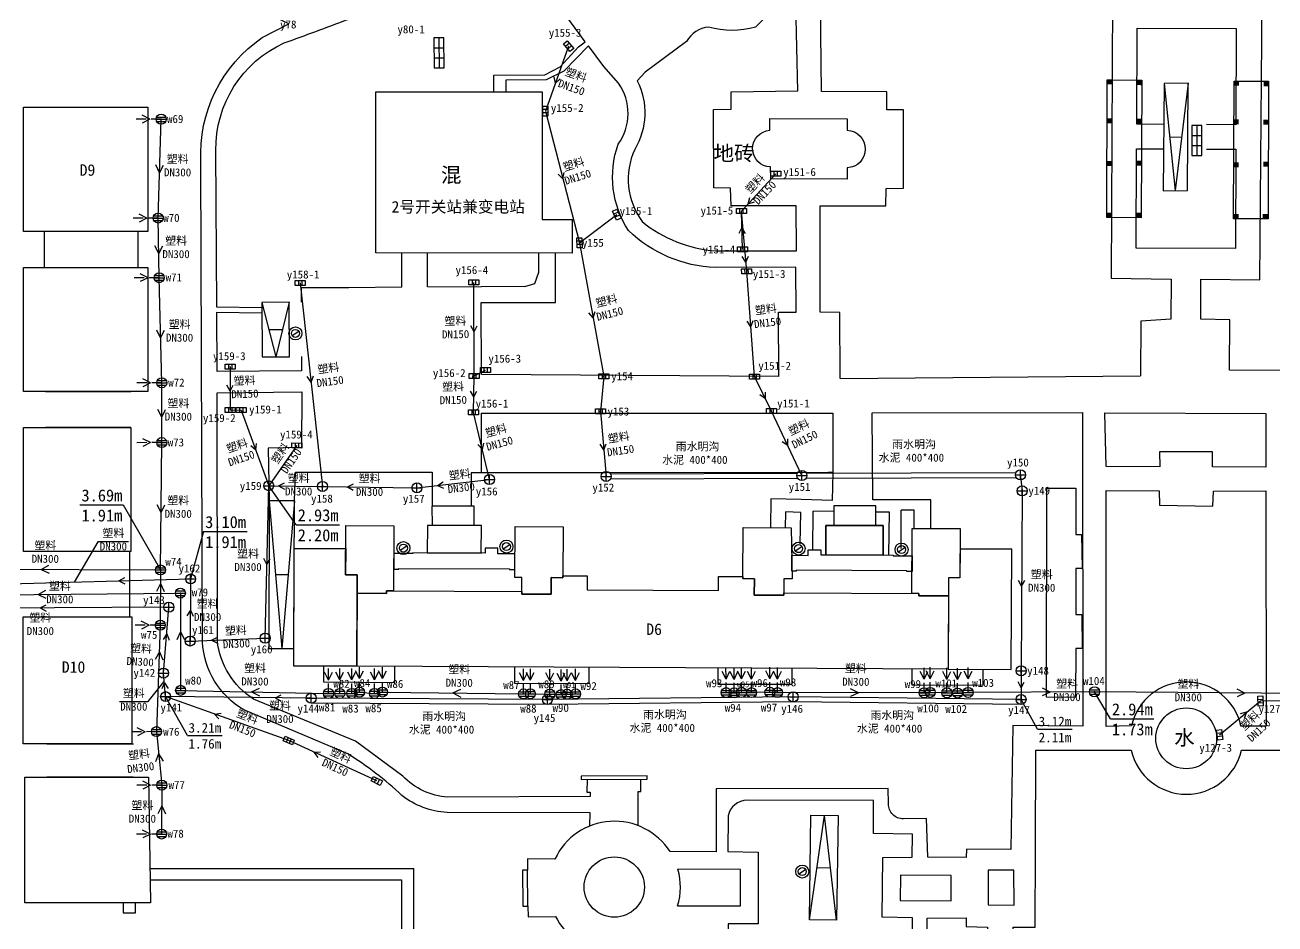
# Model space of a CAD drawing. Extents: x 32091 to 32397, y 71199 to 71502.
# Drawn here: x 32160.5 to 32285.4, y 71331.3 to 71421.2 of the extents above; entities that cross this region are included whole.
import ezdxf
from ezdxf.enums import TextEntityAlignment as Align

# ---------------------------------------------------------------- set-up
doc = ezdxf.new("R2010")
doc.units = 0
doc.header["$LTSCALE"] = 0.5
doc.header["$PDSIZE"] = 0.2
doc.linetypes.add('X5', pattern=[3, 2, -1])
doc.layers.get('0').update_dxf_attribs({"linetype": 'CONTINUOUS'})
for name, color, linetype in [('DX', 251, 'CONTINUOUS'), ('WS', 1, 'CONTINUOUS'), ('WSZDH', 246, 'CONTINUOUS'), ('WSZJ', 6, 'CONTINUOUS'), ('YS', 5, 'CONTINUOUS'), ('YSZDH', 160, 'CONTINUOUS'), ('YSZJ', 180, 'CONTINUOUS')]:
    doc.layers.add(name, color=color, linetype=linetype)
doc.styles.add('宋体', font='')
doc.styles.get('宋体').set_extended_font_data('SimSun')

# ---------------------------------------------------------------- blocks, each defined once
blk = doc.blocks.new('234021')
for p, q in [((-0.67, -0.44), (0.66, 0.43)), ((0.8, 0), (0.8, 0))]:
    blk.add_line(p, q)
for radius in [1.3, 0.8]:
    blk.add_circle((0, 0), radius)
blk = doc.blocks.new('234011')
at = {"linetype": 'Continuous'}
for p, q in [((-3, 1), (3, 1)), ((-1, 0), (-1, 2)), ((1, 0), (1, 2))]:
    blk.add_line(p, q, dxfattribs=at)
at = {"linetype": 'Continuous', "flags": 128}
blk.add_lwpolyline([(-3, 0), (3, 0), (3, 2), (-3, 2)], close=True, dxfattribs=at)
blk = doc.blocks.new('238211')
at = {"const_width": 1}
blk.add_lwpolyline([(-0.5, 0), (0.5, 0)], dxfattribs=at)
blk = doc.blocks.new('544211')
for p, q in [((-1, 0), (1, 0)), ((-0.9, 0.43), (0.9, 0.43)), ((-0.88, -0.47), (0.88, -0.47))]:
    blk.add_line(p, q)
blk.add_circle((0, 0), 1)
blk = doc.blocks.new('544221')
for p, q in [((-1, 0.5), (1, 0.5)), ((-1, -0.5), (-1, 0.5)), ((-0.33, 0.5), (-0.33, -0.5)), ((0.33, 0.5), (0.33, -0.5)), ((1, 0.5), (1, -0.5)), ((1, -0.5), (-1, -0.5))]:
    blk.add_line(p, q)
blk = doc.blocks.new('544101')
for p, q in [((-1, 0), (1, 0)), ((0, -1), (0, 1))]:
    blk.add_line(p, q)
blk.add_circle((0, 0), 1)
blk = doc.blocks.new('新块')
at = {"layer": 'WS', "linetype": 'Continuous'}
for q in [(28733.01, 66304.67, 2.88), (28733, 66303.77, 2.88)]:
    blk.add_line((28732.11, 66304.24, 2.88), q, dxfattribs=at)
blk = doc.blocks.new('新块1')
at = {"layer": 'YS', "linetype": 'Continuous'}
for q in [(31357.87, 73630.72), (31358.74, 73630.74)]:
    blk.add_line((31358.33, 73629.91, 2.48), q, dxfattribs=at)

msp = doc.modelspace()

# ---------------------------------------------------------------- linework, layer by layer
at = {"layer": 'DX'}
for p, q in [((32274.34, 71415.34), (32275.45, 71404.63)), ((32276.74, 71415.37), (32275.45, 71404.63)), ((32274.9, 71409.98), (32276.1, 71410)), ((32184.15, 71393.46), (32185.55, 71388.02)), ((32186.87, 71393.48), (32185.55, 71388.02)), ((32184.85, 71390.74), (32186.21, 71390.75)), ((32184.88, 71373.64), (32186.15, 71358.87)), ((32187.42, 71373.63), (32186.15, 71358.87)), ((32185.51, 71366.25), (32186.82, 71366.25)), ((32238.88, 71331.75), (32240.39, 71342.19)), ((32241.6, 71331.71), (32240.39, 71342.19)), ((32239.64, 71336.97), (32241, 71336.95))]:
    msp.add_line(p, q, dxfattribs=at)
at = {"layer": 'DX', "flags": 128}
for points in [[(32241.96, 71385.84), (32241.92, 71392.46), (32239.96, 71392.47), (32239.97, 71403.1), (32246.53, 71403.12), (32246.56, 71404.85), (32248.3, 71404.86), (32248.29, 71412.69), (32246.61, 71412.69), (32246.62, 71414.49), (32240.09, 71414.53), (32239.98, 71423.22), (32242.68, 71423.25), (32242.7, 71430.71), (32270.59, 71430.75), (32270.58, 71429.82), (32275.1, 71429.81), (32275.06, 71423.81), (32269.16, 71423.89), (32269.05, 71395.87), (32275.02, 71395.79), (32274.99, 71391.79), (32272.01, 71391.59), (32271.97, 71386.12)], [(32280.88, 71386.68), (32280.9, 71391.73), (32278, 71391.77), (32278.01, 71395.77), (32283.88, 71395.73), (32284.13, 71423.73), (32278.13, 71423.8), (32278.15, 71429.78), (32282.55, 71429.76), (32282.55, 71430.69), (32309.51, 71430.58)], [(32274.3, 71411.25), (32271.59, 71411.26), (32271.63, 71420.88), (32281.54, 71420.83), (32281.5, 71411.22), (32278.58, 71411.24)], [(32212.56, 71415.69), (32212.56, 71415.69)], [(32179.56, 71408.64), (32179.56, 71408.64)], [(32278.57, 71408.79), (32278.57, 71408.79), (32281.49, 71408.78), (32281.45, 71398.84), (32271.54, 71398.88), (32271.58, 71408.81), (32274.28, 71408.8)], [(32162.41, 71400.56), (32162.41, 71396.96)], [(32171.77, 71400.56), (32171.77, 71396.96)], [(32198.13, 71394.97), (32198.14, 71398.4)], [(32200.72, 71395.03), (32200.72, 71398.4)], [(32210.43, 71395.05), (32211.44, 71395.35), (32211.84, 71396.49), (32211.84, 71398.39)], [(32213.51, 71396.47), (32213.51, 71398.39)], [(32206.07, 71393.45), (32213.51, 71393.44), (32213.51, 71396.47)], [(32325.61, 71396.32), (32328.48, 71396.34), (32328.55, 71386.39), (32280.87, 71386.68)], [(32198.13, 71394.97), (32192.86, 71394.93), (32188.07, 71394.9), (32188.08, 71393.49)], [(32200.72, 71395.05), (32206.08, 71395.03), (32206.08, 71395.03)], [(32210.43, 71395.05), (32206.08, 71395.03)], [(32206.07, 71393.45), (32206.07, 71393.45)], [(32206.11, 71386.26), (32206.11, 71386.26), (32206.08, 71393.45)], [(32188.12, 71388.04), (32188.13, 71386.62), (32179.68, 71386.57), (32179.66, 71392.47), (32184.15, 71392.41)], [(32235.81, 71386.07), (32206.11, 71386.26)], [(32241.96, 71385.84), (32271.97, 71386.12)], [(32162.53, 71384.56), (32171.05, 71384.56)], [(32171.05, 71380.95), (32162.53, 71380.96)], [(32187.42, 71373.63), (32187.51, 71376.48), (32201.19, 71376.48), (32201.19, 71373.1)], [(32205.38, 71371.15), (32205.37, 71373.1), (32201.16, 71373.1), (32201.17, 71371.15)], [(32245.52, 71371.18), (32245.51, 71373.13), (32241.31, 71373.13), (32241.31, 71371.17)], [(32170.93, 71368.56), (32170.93, 71362.02)], [(32190.32, 71357.11), (32190.32, 71355.55), (32197.46, 71355.47), (32197.46, 71357.07)], [(32209.42, 71357.02), (32209.42, 71355.42), (32216.86, 71355.38), (32216.86, 71356.98)], [(32229.72, 71356.92), (32229.72, 71355.32), (32237.16, 71355.29), (32237.16, 71356.89)], [(32249.12, 71356.83), (32249.12, 71355.23), (32256.26, 71355.19), (32256.26, 71356.79)], [(32182.37, 71352.74), (32182.37, 71352.74)], [(32162.66, 71349.34), (32171.32, 71349.34)], [(32171.3, 71346), (32162.66, 71346)], [(32216.68, 71345.79), (32216.64, 71344.51), (32216.98, 71344.5)], [(32221.77, 71344.58), (32222.03, 71344.59), (32222.03, 71345.82)], [(32221.77, 71341.2), (32221.77, 71344.58)], [(32213.45, 71337.83), (32210.72, 71337.85), (32210.7, 71336.72), (32210.7, 71336.72)], [(32172.97, 71336.87), (32199.34, 71336.9)], [(32201.97, 71309.16), (32200.35, 71309.16), (32200.32, 71321.56), (32199.32, 71321.56), (32199.34, 71336.9)], [(32225.71, 71333.14), (32231.98, 71333.14), (32231.98, 71336.77), (32225.74, 71336.81)], [(32170.28, 71333.46), (32170.28, 71332.47), (32171.52, 71332.45), (32171.52, 71333.46)]]:
    msp.add_lwpolyline(points, dxfattribs=at)
for points in [[(32184.15, 71392.91), (32179.65, 71392.97), (32179.65, 71392.97), (32179.56, 71408.64, -0.297241), (32186.38, 71419.4, 0.006472), (32192.73, 71421.74), (32196.97, 71424.73), (32198.93, 71427.32), (32199.75, 71428.06, -0.34239), (32204.53, 71425.94, 0.175839), (32207.37, 71426.38), (32208.49, 71427)], [(32207.33, 71414.49), (32207.33, 71416.17), (32212.43, 71416.21), (32213.98, 71417.01), (32215.8, 71419), (32216.48, 71419.5), (32214.09, 71422.73, 0.176683), (32212.44, 71426.22, 0.356398), (32208.49, 71427)], [(32182.37, 71352.74, -0.255114), (32178.23, 71359.52), (32178.07, 71407.5, -0.262842), (32184.2, 71419.92), (32186.86, 71421.29, 0.044611), (32175.34, 71425.78)], [(32235.81, 71386.07), (32235.79, 71392.47), (32237.55, 71392.48), (32237.53, 71396.99), (32229.47, 71396.96, -0.18662), (32220.81, 71400.63, -0.232435), (32219.76, 71409.26, 0.319671), (32219.8, 71415.36), (32218.32, 71417.03), (32216.79, 71419.09), (32214.35, 71416.58), (32212.56, 71415.69), (32208.54, 71415.67), (32208.54, 71414.49)], [(32216.98, 71344.5), (32216.98, 71344.07), (32202.73, 71344.01, -0.18202), (32198.23, 71346.12), (32193.52, 71349.6), (32183.31, 71353.82, -0.224158), (32179.71, 71359.66), (32179.7, 71384.43), (32188.14, 71384.52), (32188.12, 71378.95), (32184.8, 71378.88), (32184.88, 71373.64)], [(32251.01, 71370.87), (32251.02, 71373.72), (32248.06, 71373.72), (32245.21, 71373.73), (32245.16, 71382.42), (32266.16, 71382.44), (32266.22, 71351.11), (32259.2, 71351.18), (32259.01, 71338.79), (32254.57, 71338.81), (32254.56, 71337.98), (32250.7, 71338.02), (32250.58, 71341.89), (32248.27, 71341.85, -0.42463), (32246.78, 71343.34), (32246.76, 71344.87), (32229.57, 71344.86), (32229.57, 71338.56), (32224.95, 71338.57)], [(32216.95, 71341.14), (32216.97, 71342.46), (32202.67, 71342.49, -0.155026), (32198.16, 71344.18, 0.051643), (32192.74, 71348.33), (32182.37, 71352.74)], [(32273.26, 71318.7), (32273.08, 71314.96), (32259.24, 71314.95), (32259.23, 71331.01), (32259.23, 71331.01), (32261.43, 71331.01), (32261.48, 71338.76), (32261.48, 71338.76), (32261.5, 71348.7), (32271.05, 71348.71, 0.80016), (32282.05, 71348.7), (32291.55, 71348.7), (32291.6, 71338.93), (32291.67, 71331.24), (32294.88, 71331.09), (32294.88, 71314), (32291.87, 71313.95), (32291.86, 71318.95)], [(32246.77, 71325.2), (32246.75, 71326.75, -0.358616), (32247.95, 71328.01), (32250.67, 71328.06), (32250.64, 71331.93), (32254.54, 71331.96), (32254.55, 71331.08), (32256.69, 71331.03), (32256.69, 71331.03), (32256.81, 71314.99), (32234.59, 71315.03)]]:
    msp.add_lwpolyline(points, format="xyb", dxfattribs=at)
for points in [[(32237.53, 71423.28), (32235.76, 71423.25), (32233.49, 71420.98, -0.141464), (32228.81, 71420.98, 0.23785), (32226.61, 71419.54), (32222.48, 71416.48), (32221.68, 71415.6, -0.258662), (32221.42, 71408.75, 0.272244), (32222.17, 71401.53, 0.151515), (32229.49, 71398.6), (32237.58, 71398.62), (32237.56, 71403.11), (32231.05, 71403.12), (32231.01, 71404.88), (32229.33, 71404.9), (32229.3, 71412.74), (32231.07, 71412.77), (32231.07, 71414.5), (32237.71, 71414.59)], [(32242.67, 71406.91), (32242.67, 71405.76), (32235.02, 71405.81), (32235, 71407.01, -0.966832), (32234.93, 71410.66), (32234.93, 71411.84), (32242.64, 71411.82), (32242.67, 71410.66, -0.958853)], [(32271.08, 71351.15), (32268.54, 71351.09), (32268.54, 71374.67), (32273.83, 71374.64), (32273.87, 71373.18), (32279.19, 71373.11), (32279.26, 71374.61), (32284.51, 71374.63), (32284.53, 71351.11), (32282.01, 71351.12, 0.80484)], [(32245.23, 71326.07), (32245.27, 71329.57), (32249.14, 71329.58), (32249.18, 71331.96), (32246.16, 71332.01), (32246.22, 71337.98), (32249.15, 71338.02), (32249.19, 71340.33), (32245.27, 71340.39), (32245.3, 71343.67), (32232.65, 71343.7, 0.361981), (32230.77, 71342.14), (32230.74, 71338.59), (32233.77, 71338.53), (32233.76, 71331.35), (32230.75, 71331.34), (32230.78, 71328.03, 0.376095), (32232.12, 71326.24)]]:
    msp.add_lwpolyline(points, format="xyb", close=True, dxfattribs=at)
for points in [[(32195.56, 71414.49), (32212.18, 71414.5), (32212.17, 71401.74), (32215.16, 71401.74), (32215.16, 71398.39), (32195.56, 71398.4)], [(32274.25, 71404.61), (32276.66, 71404.64), (32276.74, 71415.37), (32274.34, 71415.34)], [(32160.35, 71412.96), (32172.75, 71412.96), (32172.75, 71400.56), (32160.35, 71400.56)], [(32184.19, 71388.01), (32186.91, 71388.03), (32186.87, 71393.48), (32184.15, 71393.46)], [(32284.49, 71382.37), (32284.51, 71376.99), (32279.18, 71377.03), (32279.16, 71378.52), (32273.86, 71378.54), (32273.91, 71377.02), (32268.55, 71377.05), (32268.42, 71382.42)], [(32262.56, 71354), (32262.6, 71374.88), (32265.52, 71374.91), (32265.52, 71370.27), (32266.08, 71370.25), (32266.13, 71366.88), (32265.52, 71366.88), (32265.51, 71362.28), (32266.12, 71362.27), (32266.13, 71358.88), (32265.52, 71358.86), (32265.47, 71353.99)], [(32184.84, 71358.87), (32187.35, 71358.86), (32187.42, 71373.63), (32184.88, 71373.64)], [(32192.56, 71371.15), (32197.36, 71371.12), (32197.33, 71364.62), (32196.63, 71364.63), (32196.63, 71364.38), (32193.68, 71364.39), (32193.68, 71366.22), (32192.53, 71366.23)], [(32209.46, 71371.07), (32214.26, 71371.04), (32214.23, 71365.94), (32213.08, 71365.95), (32213.08, 71364.31), (32210.13, 71364.31), (32210.13, 71365.96), (32209.43, 71365.97)], [(32232.23, 71365.86), (32232.26, 71370.96), (32237.06, 71370.94), (32237.15, 71365.84), (32236.33, 71365.84), (32236.32, 71364.19), (32233.37, 71364.2), (32233.38, 71365.85)], [(32249.13, 71364.38), (32249.16, 71370.88), (32253.96, 71370.86), (32253.93, 71365.94), (32252.78, 71365.94), (32252.77, 71364.12), (32249.82, 71364.13), (32249.83, 71364.38)], [(32187.4, 71368.87), (32192.55, 71368.85), (32192.53, 71366.23), (32193.68, 71366.22), (32193.64, 71357.09), (32187.34, 71357.12)], [(32252.74, 71356.81), (32259.04, 71356.78), (32259.1, 71368.79), (32253.95, 71368.79), (32253.93, 71365.94), (32252.78, 71365.94)], [(32252.77, 71364.12), (32252.74, 71356.81), (32193.64, 71357.09), (32193.68, 71364.39), (32196.63, 71364.38), (32196.63, 71364.63), (32210.13, 71364.56), (32210.13, 71364.31), (32213.08, 71364.3), (32213.08, 71365.95), (32214.23, 71365.94), (32214.23, 71366.14), (32216.68, 71366.13), (32216.68, 71364.73), (32229.78, 71364.67), (32229.78, 71366.07), (32232.23, 71366.06), (32232.23, 71365.86), (32233.38, 71365.85), (32233.37, 71364.2), (32236.32, 71364.19), (32236.33, 71364.44), (32249.83, 71364.38), (32249.82, 71364.13)], [(32222.65, 71346.16), (32216.07, 71346.12), (32216.07, 71345.78), (32222.63, 71345.82), (32222.65, 71345.82)], [(32239.03, 71342.21), (32241.76, 71342.17), (32241.6, 71331.71), (32238.88, 71331.75)], [(32210.75, 71333.12), (32210.7, 71336.72), (32210.2, 71336.71), (32210.25, 71333.11)], [(32247.94, 71333.69), (32253.05, 71333.64), (32253.06, 71336.2), (32247.97, 71336.22)], [(32256.73, 71333.24), (32259.33, 71333.22), (32259.32, 71336.72), (32256.76, 71336.72)]]:
    msp.add_lwpolyline(points, close=True, dxfattribs=at)
for points, elevation in [([(32268.64, 71415.69), (32272.1, 71415.68), (32272.05, 71401.91), (32268.6, 71401.93)], 2.89), ([(32281.32, 71415.58), (32284.77, 71415.57), (32284.73, 71401.8), (32281.27, 71401.81)], 3.41), ([(32160.35, 71396.96), (32172.75, 71396.96), (32172.75, 71384.56), (32160.35, 71384.56)], 3.25), ([(32160.35, 71380.96), (32171.05, 71380.95), (32171.05, 71368.56), (32160.35, 71368.56)], 3.25), ([(32200.7, 71371.15), (32200.68, 71368.43), (32206.09, 71368.4), (32206.1, 71371.15)], 6.8), ([(32240.53, 71371.17), (32246.24, 71371.18), (32246.24, 71368.2), (32240.53, 71368.23)], 6.8), ([(32240.53, 71371.17), (32240.53, 71368.23), (32246.24, 71368.2), (32246.24, 71371.18)], 6.8), ([(32237.11, 71368.19), (32238.74, 71368.18), (32238.74, 71368.74), (32240.02, 71368.73), (32240.01, 71368.24), (32240.53, 71368.23), (32247.24, 71368.2), (32247.24, 71368.2), (32247.24, 71368.14), (32249.14, 71368.13), (32249.14, 71366.56), (32248.62, 71366.56), (32248.62, 71366.64), (32237.56, 71366.69), (32237.56, 71366.61), (32237.14, 71366.61)], 3.51), ([(32160.31, 71362.02), (32171.15, 71362.02), (32171.15, 71349.34), (32160.31, 71349.34)], 3.23), ([(32160.48, 71346), (32172.83, 71346), (32173.02, 71333.46), (32160.48, 71333.46)], 3.23)]:
    msp.add_lwpolyline(points, close=True, dxfattribs=dict(at, elevation=elevation))
for points, elevation in [([(32206.11, 71376.43), (32206.11, 71382.4), (32241.23, 71382.4), (32241.23, 71376.45), (32240.75, 71376.45), (32218.66, 71376.43), (32205.06, 71376.43), (32205.06, 71373.1)], 2.99), ([(32241.23, 71376.45), (32241.15, 71373.67), (32238.05, 71373.76), (32235.01, 71373.82), (32234.99, 71370.95)], 2.99), ([(32237.96, 71369.33), (32238.01, 71372.47), (32236.49, 71372.53), (32236.47, 71370.94)], 3.59), ([(32239.23, 71368.73), (32239.26, 71372.59)], 3.82), ([(32241.31, 71372.55), (32239.26, 71372.59)], 3.04), ([(32245.52, 71372.53), (32246.86, 71372.54), (32246.79, 71368.2)], 3.71), ([(32248.05, 71368.88), (32248.06, 71372.7)], 3.08), ([(32249.35, 71372.69), (32248.06, 71372.7)], 2.96), ([(32249.35, 71370.88), (32249.35, 71372.69)], 2.91), ([(32172.99, 71335.75), (32178.09, 71335.75), (32198.12, 71335.75), (32198.09, 71321.56)], 2.95)]:
    msp.add_lwpolyline(points, dxfattribs=dict(at, elevation=elevation))
at = {"layer": 'DX', "elevation": 3.51}
msp.add_lwpolyline([(32209.44, 71368.32), (32207.74, 71368.33), (32207.75, 71368.9), (32206.48, 71368.9), (32206.47, 71368.4), (32199.24, 71368.44), (32199.24, 71368.37), (32197.34, 71368.37), (32197.34, 71366.8), (32197.86, 71366.8), (32197.86, 71366.88), (32208.92, 71366.83), (32208.92, 71366.75), (32209.44, 71366.75)], close=True, dxfattribs=at)
at = {"layer": 'DX', "elevation": -8.72, "flags": 128}
for points in [[(32224.95, 71338.57, 0.590431), (32213.45, 71337.83)], [(32210.75, 71333.12), (32210.76, 71332.07), (32213.52, 71332.09, 0.242466), (32218.38, 71328.53), (32218.32, 71319.94), (32218.32, 71319.94), (32216.32, 71319.96), (32216.34, 71315.07), (32214.58, 71315), (32214.54, 71312.54), (32213.02, 71312.55)]]:
    msp.add_lwpolyline(points, format="xyb", dxfattribs=at)
at = {"layer": 'DX'}
for centre, radius in [((32276.54, 71349.89, 3.51), 3.04), ((32219.38, 71335.03, 3.07), 3.01)]:
    msp.add_circle(centre, radius, dxfattribs=at)
msp.add_arc((32219.41, 71335.03, -2.98), 6.58, 343.3256, 15.6421, dxfattribs=at)
at = {"layer": 'WS', "linetype": 'X5'}
for p, q in [((32174.09, 71411.77, 3.15), (32171.35, 71411.77, 3.14)), ((32173.79, 71401.89, 3.25), (32171.05, 71401.88, 3.24)), ((32173.9, 71395.93, 3.23), (32171.17, 71395.92, 3.22)), ((32174.15, 71385.43, 3.18), (32171.42, 71385.42, 3.18)), ((32174.15, 71379.45, 3.24), (32171.41, 71379.44, 3.23)), ((32174.01, 71361.2, 3.3), (32171.27, 71361.19, 3.29)), ((32190.82, 71354.37), (32190.82, 71357.11, 0)), ((32191.94, 71354.38, 2.93), (32191.94, 71357.12, 2.93)), ((32193.14, 71354.38, 2.98), (32193.14, 71357.12, 2.98)), ((32193.91, 71354.51, 2.98), (32193.91, 71357.24, 2.97)), ((32195.41, 71354.38, 2.98), (32195.4, 71357.11, 2.98)), ((32196.21, 71354.52, 2.94), (32196.2, 71357.25, 2.94)), ((32210.31, 71354.33, 2.87), (32210.3, 71357.07, 2.86)), ((32210.99, 71354.35, 2.89), (32210.99, 71357.08, 2.88)), ((32212.94, 71354.31, 2.94), (32212.93, 71357.04, 2.94)), ((32214.68, 71354.3, 2.96), (32214.68, 71357.03, 2.95)), ((32215.51, 71354.33, 2.96), (32215.5, 71357.07, 2.96)), ((32230.55, 71354.46, 2.92), (32230.54, 71357.2, 2.92)), ((32231.35, 71354.43, 2.93), (32231.35, 71357.17, 2.93)), ((32232.09, 71354.48, 2.94), (32232.09, 71357.22, 2.93)), ((32233.1, 71354.46, 2.94), (32233.1, 71357.19, 2.94)), ((32234.93, 71354.5, 2.92), (32234.92, 71357.23, 2.92)), ((32235.69, 71354.46, 2.93), (32235.69, 71357.19, 2.92)), ((32250.34, 71354.45, 2.92), (32250.34, 71357.18, 2.92)), ((32250.96, 71354.49, 2.93), (32250.95, 71357.23, 2.93)), ((32252.62, 71354.44, 2.93), (32252.62, 71357.18, 2.93)), ((32253.69, 71354.42, 2.92), (32253.68, 71357.16, 2.92)), ((32254.75, 71354.48, 2.94), (32254.75, 71357.21, 2.93)), ((32214.06, 71354.26, 2.93), (32214.06, 71356.99, 2.93)), ((32173.62, 71350.56, 3.26), (32170.88, 71350.55, 3.25)), ((32174.16, 71345.22, 3.1), (32171.42, 71345.21, 3.09)), ((32174.14, 71340.33, 3.14), (32171.4, 71340.33, 3.14))]:
    msp.add_line(p, q, dxfattribs=at)
at = {"layer": 'WS', "linetype": 'Continuous'}
for p, q in [((32173.79, 71401.89, 3.25), (32174.09, 71411.77, 3.15)), ((32173.9, 71395.93, 3.23), (32173.79, 71401.89, 3.25)), ((32174.15, 71385.43, 3.18), (32173.9, 71395.93, 3.23)), ((32174.15, 71379.45, 3.24), (32174.15, 71385.43, 3.18)), ((32174.03, 71366.72, 3.69), (32174.15, 71379.45, 3.24)), ((32151.97, 71366.82, 3.69), (32174.03, 71366.72, 3.69)), ((32174.03, 71366.72, 3.69), (32174.01, 71361.2, 3.3)), ((32153.75, 71364.21, 2.67), (32176.01, 71364.41, 3.31)), ((32176.01, 71364.41, 3.31), (32176.04, 71354.69, 3.31)), ((32174.01, 71361.2, 3.3), (32173.62, 71350.56, 3.26)), ((32176.04, 71354.69, 3.31), (32190.82, 71354.37)), ((32195.41, 71354.38, 2.98), (32196.21, 71354.52, 2.94)), ((32196.21, 71354.52, 2.94), (32210.31, 71354.33, 2.87)), ((32267.37, 71354.54, 2.94), (32254.75, 71354.48, 2.94)), ((32298.84, 71354.27, 2.86), (32267.37, 71354.54, 2.94)), ((32190.82, 71354.37), (32191.94, 71354.38, 2.93)), ((32191.94, 71354.38, 2.93), (32193.14, 71354.38, 2.98)), ((32193.14, 71354.38, 2.98), (32193.91, 71354.51, 2.98)), ((32193.91, 71354.51, 2.98), (32195.41, 71354.38, 2.98)), ((32210.31, 71354.33, 2.87), (32210.99, 71354.35, 2.89)), ((32210.99, 71354.35, 2.89), (32212.94, 71354.31, 2.94)), ((32212.94, 71354.31, 2.94), (32214.06, 71354.26, 2.93)), ((32214.06, 71354.26, 2.93), (32214.68, 71354.3, 2.96)), ((32214.68, 71354.3, 2.96), (32215.51, 71354.33, 2.96)), ((32231.35, 71354.43, 2.93), (32230.55, 71354.46, 2.92)), ((32232.09, 71354.48, 2.94), (32231.35, 71354.43, 2.93)), ((32233.1, 71354.46, 2.94), (32232.09, 71354.48, 2.94)), ((32234.93, 71354.5, 2.92), (32233.1, 71354.46, 2.94)), ((32235.69, 71354.46, 2.93), (32234.93, 71354.5, 2.92)), ((32250.34, 71354.45, 2.92), (32235.69, 71354.46, 2.93)), ((32250.96, 71354.49, 2.93), (32250.34, 71354.45, 2.92)), ((32252.62, 71354.44, 2.93), (32250.96, 71354.49, 2.93)), ((32253.69, 71354.42, 2.92), (32252.62, 71354.44, 2.93)), ((32254.75, 71354.48, 2.94), (32253.69, 71354.42, 2.92)), ((32173.62, 71350.56, 3.26), (32174.16, 71345.22, 3.1)), ((32174.16, 71345.22, 3.1), (32174.14, 71340.33, 3.14))]:
    msp.add_line(p, q, dxfattribs=at)
at = {"layer": 'WSZDH', "linetype": 'Continuous'}
for p in [(32174.09, 71411.77), (32173.79, 71401.89), (32173.9, 71395.93), (32174.15, 71385.43), (32174.15, 71379.45), (32174.03, 71366.72), (32176.01, 71364.41), (32174.01, 71361.2), (32176.04, 71354.69), (32196.21, 71354.52), (32267.37, 71354.54), (32190.83, 71354.37), (32191.94, 71354.38), (32193.14, 71354.38), (32193.91, 71354.51), (32195.41, 71354.38), (32210.31, 71354.33), (32210.99, 71354.35), (32212.94, 71354.31), (32214.06, 71354.26), (32214.68, 71354.3), (32215.51, 71354.33), (32230.55, 71354.46), (32231.35, 71354.43), (32232.09, 71354.48), (32233.1, 71354.46), (32234.93, 71354.5), (32235.69, 71354.46), (32250.34, 71354.45), (32250.96, 71354.49), (32252.62, 71354.44), (32253.69, 71354.42), (32254.75, 71354.48), (32173.62, 71350.56), (32174.16, 71345.22), (32174.14, 71340.33)]:
    msp.add_point(p, dxfattribs=at)
at = {"layer": 'WSZJ', "linetype": 'Continuous'}
for p, q in [((32165.98, 71373.22), (32170.31, 71373.22)), ((32170.31, 71373.22), (32174.03, 71366.72, 3.69)), ((32268.96, 71351.84), (32267.37, 71354.54, 2.94)), ((32268.96, 71351.84), (32273.29, 71351.84))]:
    msp.add_line(p, q, dxfattribs=at)
at = {"layer": 'YS', "linetype": 'Continuous'}
for p, q in [((32199.66, 71374.93, 2.99), (32206.91, 71375.76, 2.8)), ((32238.56, 71375.91, 2.75), (32259.55, 71375.97, 2.83)), ((32238.57, 71376.41, 2.75), (32259.54, 71376.47, 2.83)), ((32259.98, 71376.23, 2.83), (32259.98, 71376.07, 2.83)), ((32259.98, 71376.07, 2.83), (32260.14, 71374.62, 3.13)), ((32184.49, 71359.9, 3.26), (32184.84, 71375.14, 2.71)), ((32184.84, 71375.14, 2.71), (32190.22, 71375.07, 2.79)), ((32190.22, 71375.07, 2.79), (32199.66, 71374.93, 2.99)), ((32260.14, 71374.62, 3.13), (32260.04, 71356.65, 3.03)), ((32151.39, 71365.12, 2.7), (32177.04, 71365.82, 3.1)), ((32177.04, 71365.82, 3.1), (32176.99, 71359.62, 3.08)), ((32174.87, 71363, 3.39), (32149.73, 71362.87, 2.68)), ((32174.33, 71356.41, 3.26), (32174.87, 71363, 3.39)), ((32176.99, 71359.62, 3.08), (32184.49, 71359.9, 3.26)), ((32174.54, 71354.06, 3.04), (32174.33, 71356.41, 3.26)), ((32260.04, 71356.65, 3.03), (32260.03, 71353.78, 3.12)), ((32189.09, 71353.91, 2.77), (32174.54, 71354.06, 3.04)), ((32212.69, 71353.77, 3.06), (32189.09, 71353.91, 2.77)), ((32212.68, 71353.27, 3.06), (32189.09, 71353.41, 2.77)), ((32237.26, 71354.03, 3.13), (32212.69, 71353.77, 3.06)), ((32237.26, 71353.53, 3.13), (32212.69, 71353.27, 3.06)), ((32260.02, 71353.28, 3.12), (32237.25, 71353.53, 3.13)), ((32260.03, 71353.78, 3.12), (32237.26, 71354.03, 3.13))]:
    msp.add_line(p, q, dxfattribs=at)
at = {"layer": 'YS', "linetype": 'Continuous', "flags": 128}
for points, elevation in [([(32214.81, 71419.07), (32212.49, 71412.56), (32215.9, 71399.4), (32219.62, 71402.23)], 3.02), ([(32232.09, 71402.59), (32235.53, 71406.32)], 2.77), ([(32232.2, 71398.76), (32232.09, 71402.59)], 3.03), ([(32232.61, 71396.57), (32232.09, 71402.59)], 2.77), ([(32215.9, 71399.4), (32218.34, 71386.06), (32217.99, 71382.56)], 3.07), ([(32233.38, 71386.04), (32232.61, 71396.57)], 2.77), ([(32187.98, 71395.41), (32190.22, 71375.07)], 2.79), ([(32205.39, 71386.11), (32205.33, 71395.46)], 2.74), ([(32180.98, 71387.04), (32180.98, 71382.71), (32182.09, 71382.7), (32184.84, 71375.14)], 2.87), ([(32206.91, 71375.76), (32205.31, 71382.46), (32205.39, 71386.11), (32206.52, 71386.69)], 2.8), ([(32235.08, 71382.6), (32233.38, 71386.04)], 2.77), ([(32217.99, 71382.56), (32218.57, 71376.07)], 2.75), ([(32238.13, 71376.16), (32235.08, 71382.6)], 2.81), ([(32187.65, 71379.16), (32184.84, 71375.14)], 2.71), ([(32219, 71376.32), (32237.69, 71376.41)], 2.81), ([(32219, 71375.82), (32237.7, 71375.91)], 2.81), ([(32195.65, 71345.64), (32186.84, 71349.68), (32174.54, 71354.06)], 3.04), ([(32279.87, 71350.25), (32283.96, 71353.63)], 3.06), ([(32283.96, 71353.63), (32291.85, 71353.73)], 3)]:
    msp.add_lwpolyline(points, dxfattribs=dict(at, elevation=elevation))
at = {"layer": 'YSZDH', "linetype": 'Continuous'}
for p in [(32215.9, 71399.4), (32218.34, 71386.06), (32217.99, 71382.56), (32206.91, 71375.76), (32218.57, 71376.07), (32238.13, 71376.16), (32259.98, 71376.23), (32184.84, 71375.14), (32190.22, 71375.07), (32199.66, 71374.93), (32260.14, 71374.62), (32177.04, 71365.82), (32174.87, 71363), (32176.99, 71359.62), (32184.49, 71359.9), (32174.33, 71356.41), (32260.04, 71356.65), (32174.54, 71354.06), (32189.09, 71353.9), (32212.69, 71353.77), (32237.26, 71354.03), (32260.03, 71353.78)]:
    msp.add_point(p, dxfattribs=at)
at = {"layer": 'YSZJ', "linetype": 'Continuous'}
for p, q in [((32187.58, 71371.24), (32184.84, 71375.14, 2.93)), ((32187.58, 71371.24), (32191.92, 71371.24)), ((32167.78, 71369.53), (32165.41, 71365.5, 2.92)), ((32170.84, 71369.53), (32167.78, 71369.53)), ((32178.34, 71370.56), (32177.04, 71365.82, 3.1)), ((32178.34, 71370.56), (32182.68, 71370.56)), ((32172.79, 71353.59), (32174.41, 71355.58, 3.18)), ((32169.93, 71353.59), (32172.79, 71353.59)), ((32176.71, 71350.19), (32174.54, 71354.06, 3.04)), ((32261.67, 71350.81), (32260.03, 71353.78, 3.12)), ((32261.67, 71350.81), (32265.14, 71350.81)), ((32176.71, 71350.19), (32180.18, 71350.19))]:
    msp.add_line(p, q, dxfattribs=at)

# ---------------------------------------------------------------- block references
at = {"layer": 'DX', "yscale": 0.5, "zscale": 0.5}
for name, p, xscale, rotation in [('234011', (32201.36, 71418.4), 0.5000000000030682, 270.2225738886344), ('238211', (32268.88, 71415.49, 3.05), 0.4999999999990646, 269.8043809985911), ('238211', (32271.86, 71415.42, 3.05), 0.4999999999990646, 269.8043809985911), ('238211', (32281.56, 71415.38, 3.57), 0.4999999999990646, 269.8043809985911), ('238211', (32284.54, 71415.31, 3.57), 0.4999999999990646, 269.8043809985911), ('238211', (32268.86, 71411.6, 3.05), 0.4999999999990646, 269.8043809985911), ('238211', (32271.83, 71411.57, 3.05), 0.4999999999990646, 269.8043809985911), ('238211', (32281.53, 71411.49, 3.57), 0.4999999999990646, 269.8043809985911), ('234011', (32277.1, 71409.65), 0.5000000000030682, 270.2225738886344), ('238211', (32284.51, 71411.46, 3.57), 0.4999999999990646, 269.8043809985911), ('238211', (32268.85, 71407.33, 3.05), 0.4999999999990646, 269.8043809985911), ('238211', (32271.83, 71407.39, 3.05), 0.4999999999990646, 269.8043809985911), ('238211', (32281.53, 71407.22, 3.57), 0.4999999999990646, 269.8043809985911), ('238211', (32284.5, 71407.28, 3.57), 0.4999999999990646, 269.8043809985911), ('238211', (32268.85, 71402.17, 3.05), 0.4999999999990646, 269.8043809985911), ('238211', (32271.77, 71402.17, 3.05), 0.4999999999990646, 269.8043809985911), ('238211', (32281.53, 71402.06, 3.57), 0.4999999999990646, 269.8043809985911), ('238211', (32284.44, 71402.06, 3.57), 0.4999999999990646, 269.8043809985911)]:
    msp.add_blockref(name, p, dxfattribs=dict(at, xscale=xscale, rotation=rotation))
at = {"layer": 'DX', "xscale": 0.5, "yscale": 0.5}
for p in [(32187.51, 71390.36), (32198.3, 71368.91, 4.49), (32208.6, 71369.06, 4.49), (32237.8, 71368.85, 0.98), (32248.09, 71368.76, 0.98), (32238.17, 71336.58)]:
    msp.add_blockref('234021', p, dxfattribs=at)
at = {"layer": 'WS', "linetype": 'Continuous'}
for p, xscale, yscale, zscale, rotation in [((55945.88, 129779.01, 0.64), 0.8721453022753437, 0.8721453023463255, 0.8721453023868264, 181.2678840955213), ((89789.54, 45865.72, 0.69), 0.8721453022682033, 0.8721453023370289, 0.8721453023868264, 89.52143661981235), ((55945.58, 129769.13, 0.74), 0.8721453022753437, 0.8721453023463255, 0.8721453023868264, 181.2678840955213), ((90589.4, 47744.35, 0.73), 0.8721453022682195, 0.8721453023369676, 0.8721453023868264, 91.38457644665786), ((55945.69, 129763.17, 0.72), 0.8721453022753437, 0.8721453023463255, 0.8721453023868264, 181.2678840955213), ((90589.58, 47735.93, 0.69), 0.8721453022682195, 0.8721453023369676, 0.8721453023868264, 91.38457644665786), ((55945.94, 129752.67, 0.67), 0.8721453022753437, 0.8721453023463255, 0.8721453023868264, 181.2678840955213), ((90589.69, 47728, 0.71), 0.8721453022682195, 0.8721453023369676, 0.8721453023868264, 91.38457644665786), ((55945.94, 129746.69, 0.73), 0.8721453022753437, 0.8721453023463255, 0.8721453023868264, 181.2678840955213), ((90589.62, 47718.47, 0.98), 0.8721453022682195, 0.8721453023369676, 0.8721453023868264, 91.38457644665786), ((9362.03, 12612.69, 1.18), 0.8721453022796603, 0.8721453023251158, 0.8721453023868264, 2.219688442534286), ((9361.72, 12610.19, 0.39), 0.8721453022796603, 0.8721453023251157, 0.8721453023868264, 2.219688442534286), ((-25652.4, 96425.09, 1.08), 0.8721453022749397, 0.8721453023276591, 0.8721453023868262, 269.9988489463161), ((55945.8, 129728.44, 0.79), 0.8721453022753437, 0.8721453023463255, 0.8721453023868264, 181.2678840955213), ((-26655.1, 93961.09, 0.8), 0.8721453022732839, 0.8721453023276924, 0.8721453023868264, 272.4141303867506), ((-25143.42, 97561.76, 0.78), 0.8721453022748911, 0.8721453023276148, 0.8721453023868262, 268.8608734630899), ((90558.06, 47582.81, -2.51), 0.8721453022771622, 0.8721453023393533, 0.8721453023868264, 91.26788409551862), ((90559.18, 47582.82, 0.42), 0.8721453022771622, 0.8721453023393533, 0.8721453023868264, 91.2678840955186), ((90560.38, 47582.83, 0.47), 0.8721453022771622, 0.8721453023393533, 0.8721453023868264, 91.26788409551862), ((90561.15, 47582.95, 0.47), 0.8721453022771622, 0.8721453023393533, 0.8721453023868264, 91.26788409551862), ((90562.65, 47582.82, 0.47), 0.8721453022771622, 0.8721453023393533, 0.8721453023868264, 91.2678840955186), ((90563.45, 47582.96, 0.44), 0.8721453022771622, 0.8721453023393533, 0.8721453023868264, 91.2678840955186), ((90577.55, 47582.77, 0.36), 0.8721453022771622, 0.8721453023393533, 0.8721453023868264, 91.26788409551862), ((90578.23, 47582.79, 0.38), 0.8721453022771622, 0.8721453023393533, 0.8721453023868264, 91.26788409551862), ((90580.18, 47582.75, 0.43), 0.8721453022771622, 0.8721453023393533, 0.8721453023868264, 91.26788409551862), ((90581.3, 47582.7, 0.43), 0.8721453022771622, 0.8721453023393533, 0.8721453023868264, 91.26788409551862), ((90581.92, 47582.74, 0.45), 0.8721453022771622, 0.8721453023393533, 0.8721453023868264, 91.26788409551862), ((90582.74, 47582.77, 0.46), 0.8721453022771622, 0.8721453023393533, 0.8721453023868264, 91.26788409551862), ((90597.79, 47582.9, 0.42), 0.8721453022771622, 0.8721453023393533, 0.8721453023868264, 91.26788409551862), ((90598.59, 47582.87, 0.42), 0.8721453022771622, 0.8721453023393533, 0.8721453023868264, 91.26788409551862), ((90599.33, 47582.92, 0.43), 0.8721453022771622, 0.8721453023393533, 0.8721453023868264, 91.26788409551862), ((90600.34, 47582.9, 0.44), 0.8721453022771622, 0.8721453023393533, 0.8721453023868264, 91.26788409551862), ((90602.16, 47582.94, 0.42), 0.8721453022771622, 0.8721453023393533, 0.8721453023868264, 91.26788409551862), ((90602.93, 47582.9, 0.42), 0.8721453022771622, 0.8721453023393533, 0.8721453023868264, 91.26788409551862), ((90617.58, 47582.89, 0.42), 0.8721453022771622, 0.8721453023393533, 0.8721453023868264, 91.26788409551862), ((90618.2, 47582.94, 0.42), 0.8721453022771622, 0.8721453023393533, 0.8721453023868264, 91.26788409551862), ((90619.86, 47582.88, 0.43), 0.8721453022771622, 0.8721453023393533, 0.8721453023868264, 91.26788409551862), ((90620.93, 47582.86, 0.42), 0.8721453022771622, 0.8721453023393533, 0.8721453023868264, 91.26788409551862), ((90621.99, 47582.92, 0.43), 0.8721453022771622, 0.8721453023393533, 0.8721453023868264, 91.26788409551862), ((7374.91, 13419.76, -0.79), 0.8721453022697524, 0.8721453023304078, 0.8721453023868264, 0.2478241503354723), ((7395.04, 13419.65, 0.4), 0.8721453022697524, 0.8721453023304078, 0.8721453023868266, 0.2478241503354723), ((56972.14, 129323.35, 0.42), 0.8721453022654312, 0.8721453023441584, 0.8721453023868264, 180.326769931328), ((56991.31, 129323.42, 0.43), 0.8721453022654312, 0.8721453023441584, 0.8721453023868264, 180.326769931328), ((57010.77, 129323.31, 0.39), 0.8721453022654311, 0.8721453023441584, 0.8721453023868264, 180.326769931328), ((55945.4, 129717.79, 0.75), 0.8721453022753437, 0.8721453023463255, 0.8721453023868264, 181.2678840955213), ((-28214.13, 89381.07, 0.68), 0.8721453022787996, 0.8721453023194984, 0.8721453023868262, 276.8025061948339), ((55945.94, 129712.45, 0.59), 0.8721453022753437, 0.8721453023463255, 0.8721453023868264, 181.2678840955213), ((-26015.08, 95548.49, 0.61), 0.8721453022648126, 0.8721453023281862, 0.8721453023868264, 270.8427296091461), ((55945.93, 129707.57, 0.63), 0.8721453022753437, 0.8721453023463255, 0.8721453023868264, 181.2678840955213)]:
    msp.add_blockref('新块', p, dxfattribs=dict(at, xscale=xscale, yscale=yscale, zscale=zscale, rotation=rotation))
at = {"layer": 'WS', "linetype": 'Continuous', "xscale": 0.5, "yscale": 0.5}
for p in [(32174.09, 71411.77, 3.15), (32173.79, 71401.89, 3.25), (32173.9, 71395.93, 3.23), (32174.15, 71385.43, 3.18), (32174.15, 71379.45, 3.24), (32174.03, 71366.72, 3.69), (32176.01, 71364.41, 3.31), (32174.01, 71361.2, 3.3), (32176.04, 71354.69, 3.31), (32190.82, 71354.37), (32191.94, 71354.38, 2.93), (32193.14, 71354.38, 2.98), (32193.91, 71354.51, 2.98), (32195.41, 71354.38, 2.98), (32196.21, 71354.52, 2.94), (32210.31, 71354.33, 2.87), (32210.99, 71354.35, 2.89), (32212.94, 71354.31, 2.94), (32214.06, 71354.26, 2.93), (32214.68, 71354.3, 2.96), (32215.51, 71354.33, 2.96), (32230.55, 71354.46, 2.92), (32231.35, 71354.43, 2.93), (32232.09, 71354.48, 2.94), (32233.1, 71354.46, 2.94), (32234.93, 71354.5, 2.92), (32235.69, 71354.46, 2.93), (32250.34, 71354.45, 2.92), (32250.96, 71354.49, 2.93), (32252.62, 71354.44, 2.93), (32253.69, 71354.42, 2.92), (32254.75, 71354.48, 2.94), (32267.37, 71354.54, 2.94), (32173.62, 71350.56, 3.26), (32174.16, 71345.22, 3.1), (32174.14, 71340.33, 3.14)]:
    msp.add_blockref('544211', p, dxfattribs=at)
at = {"layer": 'YS', "linetype": 'Continuous'}
for name, p, xscale, yscale, zscale, rotation in [('544221', (32214.81, 71419.07, 3.02), 0.5000000000048048, 0.5, 0.5, 310.0607489121587), ('新块1', (-7588.05, 29749.56, 1.23), 0.7199999999853076, 0.7199999999789948, 0.7199999999999998, 339.3796252259469), ('544221', (32212.49, 71412.56, 3.03), 0.5000000000023161, 0.5, 0.5, 270.1806209027459), ('新块1', (22939.25, 14535.99, 1.23), 0.7199999999867676, 0.7199999999809333, 0.7199999999999998, 13.80582169000411), ('544221', (32235.53, 71406.32, 3.45), 0.5000000000007114, 0.5000000000007114, 0.5000000000007114, 179.5198679138365), ('新块1', (-21242.41, 49941.52, 0.98), 0.7199999999897309, 0.7199999999769171, 0.7199999999999998, 314.9363527202508), ('544221', (32219.62, 71402.23, 3.05), 0.4999999999974299, 0.5, 0.5, 294.3696899679785), ('544221', (32232.09, 71402.59, 3.07), 0.4999999999985778, 0.5, 0.5, 180.0933398990398), ('新块1', (55496.66, 124116.8, 1.24), 0.7199999999958422, 0.7199999999873294, 0.7199999999999998, 179.2559350303285), ('544221', (32215.9, 71399.4, 3.07), 0.500000000006846, 0.5, 0.5, 270.5038931286257), ('544221', (32232.2, 71398.76, 3.03), 0.4999999999981982, 0.5, 0.5, 180.5182940774276), ('新块1', (11944.43, 17466.1, 0.98), 0.7199999999924406, 0.719999999976503, 0.7199999999999998, 2.453254492969711), ('544221', (32232.61, 71396.57, 3.04), 0.5000000000002606, 0.5000000000002606, 0.5000000000002606, 180.8466292582198), ('544221', (32205.34, 71395.46, 2.71), 0.4999999999994129, 0.5, 0.5, 359.2930592731847), ('新块1', (18523.56, 15421.53, 1.28), 0.7199999999864883, 0.719999999981019, 0.7199999999999998, 9.3208104341216), ('新块1', (8870.47, 18705.76, 0.96), 0.7199999999864584, 0.7199999999788534, 0.7199999999999998, 359.1794356110269), ('新块1', (12998.25, 17075.06, 0.98), 0.7199999999859801, 0.7199999999802006, 0.7199999999999998, 3.568286094496989), ('544221', (32180.98, 71387.04, 2.87), 0.499999999999837, 0.5, 0.5, 359.3624353758913), ('新块1', (15053.17, 16371.3, 1), 0.7199999999862728, 0.7199999999790685, 0.7199999999999998, 5.767880856317448), ('544221', (32205.39, 71386.11, 2.74), 0.5000000000006941, 0.5000000000006941, 0.5000000000006941, 359.7452897542123), ('544221', (32206.52, 71386.69, 2.75), 0.5000000000006941, 0.5000000000006941, 0.5000000000006941, 359.7452897542123), ('544221', (32218.34, 71386.06, 2.75), 0.5000000000006941, 0.5000000000006941, 0.5000000000006941, 359.7452897542123), ('544221', (32233.38, 71386.04, 2.77), 0.5000000000006941, 0.5000000000006941, 0.5000000000006941, 359.7452897542123), ('新块1', (7541.39, 19297.26, 1.08), 0.7199999999862575, 0.7199999999791368, 0.7199999999999998, 357.7525319923921), ('新块1', (8870.45, 18699.25, 1.01), 0.7199999999864584, 0.7199999999788531, 0.7199999999999998, 359.1794356110269), ('新块1', (33530.1, 13777.2, 0.99), 0.7199999999860386, 0.719999999980975, 0.7199999999999998, 24.35714350689107), ('544221', (32180.98, 71382.71, 2.9), 0.5000000000006941, 0.5000000000006941, 0.5000000000006941, 359.7452897542123), ('544221', (32182.09, 71382.7, 2.98), 0.5000000000006941, 0.5000000000006941, 0.5000000000006941, 359.7452897542123), ('544221', (32205.31, 71382.46, 2.75), 0.5000000000006941, 0.5000000000006941, 0.5000000000006941, 359.7452897542123), ('544221', (32217.99, 71382.56, 2.75), 0.5000000000006941, 0.5000000000006941, 0.5000000000006941, 359.7452897542123), ('544221', (32235.08, 71382.6, 2.77), 0.5000000000006941, 0.5000000000006941, 0.5000000000006941, 359.7452897542123), ('新块1', (33532.34, 13772.53, 1.03), 0.7199999999860386, 0.7199999999809747, 0.7199999999999998, 24.35714350689107), ('新块1', (29844.16, 13805.01, 1.08), 0.7199999999853961, 0.7199999999788611, 0.7199999999999998, 20.7419045646413), ('544221', (32187.65, 71379.16, 2.71), 0.5000000000006941, 0.5000000000006941, 0.5000000000006941, 359.7452897542123), ('新块1', (22839.66, 14523.95, 1.01), 0.7199999999856452, 0.7199999999785166, 0.7199999999999998, 13.71357470757045), ('新块1', (13598.95, 16848.73, 0.96), 0.7199999999865613, 0.7199999999808944, 0.7199999999999998, 4.216148700813201), ('新块1', (-19512.64, 96820.55, 0.94), 0.7199999999784641, 0.719999999984042, 0.7199999999999998, 266.8628165729874), ('新块1', (-19505.75, 96820.46, 1.06), 0.7199999999784641, 0.719999999984042, 0.7199999999999998, 266.8628165729874), ('新块1', (-22058.97, 90765.36, 1.15), 0.7199999999784933, 0.7199999999839789, 0.7199999999999998, 273.4042461879449), ('新块1', (7529.57, 19287.25, 1.21), 0.7199999999795224, 0.7199999999872247, 0.7199999999999998, 357.7354820292031), ('新块1', (-20958.92, 93671.06, 1.21), 0.7199999999724416, 0.7199999999789031, 0.7199999999999998, 270.2942582809187), ('新块1', (7762.7, 19210.71, 1.29), 0.7199999999610771, 0.7199999999624431, 0.7199999999999998, 357.9088546928311), ('新块1', (-20094.49, 95641.73, 1.24), 0.7199999999624649, 0.7199999999691216, 0.7199999999999998, 268.1487518802008), ('新块1', (58666.85, 122533.89, 1.31), 0.7199999999730992, 0.7199999999774785, 0.7199999999999998, 175.6994315169786), ('新块1', (60928.1, 121294.68, 1.55), 0.7199999999588306, 0.7199999999664263, 0.7199999999999998, 173.1343108367096), ('新块1', (-20463.21, 94790.1, 1.35), 0.7199999999760114, 0.7199999999833929, 0.7199999999999998, 269.0755228277632), ('新块1', (52568.87, 125246.69, 1.38), 0.7199999999582721, 0.7199999999664659, 0.7199999999999998, 182.3402276843225), ('新块1', (7762.65, 19200.56, 1.3), 0.7199999999610771, 0.7199999999624432, 0.7199999999999998, 357.9088546928311), ('新块1', (-20070.98, 95632.74, 1.05), 0.7199999999624649, 0.7199999999691222, 0.7199999999999998, 268.1487518802008), ('544221', (32283.96, 71353.63, 3), 0.4999999999984165, 0.5, 0.5, 91.9446697036877), ('新块1', (-8781.97, 111878.43, 1.25), 0.7199999999595164, 0.7199999999719825, 0.7199999999999998, 248.3747817325915), ('新块1', (87376.19, 88231.31, 1.28), 0.719999999965592, 0.7199999999778308, 0.7199999999999998, 130.102016437938), ('544221', (32279.87, 71350.25, 3.06), 0.5000000000015737, 0.5, 0.5, 277.3455006300873), ('544221', (32186.84, 71349.68, 2.97), 0.499999999997943, 0.5000000000000842, 0.5, 337.7404208536107), ('新块1', (-4837.97, 115498.02, 1.25), 0.7199999999546026, 0.7199999999608586, 0.7199999999999998, 243.0546375412043), ('544221', (32195.65, 71345.64, 3.04), 0.5000000000014222, 0.5000000000002509, 0.5, 333.5881637875348)]:
    msp.add_blockref(name, p, dxfattribs=dict(at, xscale=xscale, yscale=yscale, zscale=zscale, rotation=rotation))
at = {"layer": 'YS', "linetype": 'Continuous', "xscale": 0.5, "yscale": 0.5, "zscale": 0.5}
msp.add_blockref('544221', (32187.98, 71395.41, 2.79), dxfattribs=at)
at = {"layer": 'YS', "linetype": 'Continuous', "xscale": 0.5, "yscale": 0.5}
for p in [(32206.91, 71375.76, 2.8), (32218.57, 71376.07, 2.81), (32238.13, 71376.16, 2.81), (32259.98, 71376.23, 2.83), (32184.84, 71375.14, 2.93), (32190.22, 71375.07, 2.93), (32199.66, 71374.93, 2.99), (32260.14, 71374.62, 3.13), (32177.04, 71365.82, 3.1), (32174.87, 71363, 3.39), (32176.99, 71359.62, 3.08), (32184.49, 71359.9, 3.26), (32260.04, 71356.65, 3.03), (32174.33, 71356.41, 3.26), (32174.54, 71354.06, 3.21), (32237.26, 71354.03, 3.13), (32189.09, 71353.91, 3.02), (32212.69, 71353.77, 3.06), (32260.03, 71353.78, 3.12)]:
    msp.add_blockref('544101', p, dxfattribs=at)

# ---------------------------------------------------------------- texts
at = {"layer": 'DX', "style": '宋体'}
for s, height, p in [('地砖', 1.5, (32231.35, 71408.39)), ('D9', 1.15, (32166.73, 71406.68)), ('2号开关站兼变电站', 1.15, (32203.78, 71403.04)), ('D6', 1.15, (32223.36, 71360.79)), ('D10', 1.15, (32165.34, 71357.01)), ('水', 1.5, (32276.36, 71349.99, 3.03))]:
    msp.add_text(s, height=height, dxfattribs=at).set_placement(p, align=Align.MIDDLE)
msp.add_text('混', height=1.5, dxfattribs=at).set_placement((32204.1, 71406.21), align=Align.MIDDLE_RIGHT)
at = {"layer": 'WSZDH', "linetype": 'Continuous', "style": '宋体'}
for s, height, p in [('w69', 0.8, (32174.68, 71411.39)), ('w70', 0.8, (32174.3, 71401.51)), ('w71', 0.8, (32174.54, 71395.56)), ('w72', 0.8, (32174.8, 71385.05)), ('w73', 0.8, (32174.75, 71379.07)), ('w74', 0.8, (32174.51, 71367.14)), ('w79', 0.8, (32177.15, 71364.08)), ('w75', 0.8, (32172.08, 71359.84)), ('w80', 0.8, (32176.49, 71355.27)), ('w84', 0.8, (32193.37, 71355.02, 2.98)), ('w93', 0.8, (32228.55, 71355)), ('w96', 0.8, (32233.1, 71355.02, 2.94)), ('w98', 0.8, (32235.93, 71355.09)), ('w101', 0.8, (32251.47, 71354.99)), ('w103', 0.8, (32255.15, 71355.04)), ('w104', 0.8, (32266.22, 71355.23)), ('w82', 0.8, (32191.3, 71354.95)), ('w86', 0.8, (32196.66, 71354.93)), ('w87', 0.8, (32208.28, 71354.82)), ('w89', 0.8, (32211.79, 71354.9, 2.89)), ('w91', 0.6, (32214.26, 71354.93, 2.93)), ('w92', 0.8, (32216, 71354.72)), ('w95', 0.6, (32231.64, 71354.99, 2.93)), ('w99', 0.8, (32248.4, 71354.92)), ('w81', 0.8, (32189.86, 71352.58)), ('w85', 0.8, (32194.51, 71352.5)), ('w90', 0.8, (32213.21, 71352.54)), ('w94', 0.8, (32230.42, 71352.55)), ('w97', 0.8, (32234.03, 71352.57)), ('w100', 0.8, (32249.66, 71352.49)), ('w83', 0.8, (32192.2, 71352.47)), ('w88', 0.8, (32209.98, 71352.46)), ('w102', 0.8, (32252.46, 71352.43)), ('w76', 0.8, (32174.29, 71350.16)), ('w77', 0.8, (32174.83, 71344.83)), ('w78', 0.8, (32174.72, 71339.97))]:
    msp.add_text(s, height=height, dxfattribs=at).set_placement(p)
at = {"layer": 'WSZJ', "linetype": 'Continuous', "char_height": 0.8, "width": 5.0044, "attachment_point": 2, "style": '宋体'}
for insert, rotation in [((32175.74, 71408.19, 2.93), 359.8433), ((32175.59, 71400.02, 2.93), 359.8433), ((32175.94, 71391.67, 2.93), 359.8433), ((32175.82, 71383.78, 2.93), 359.8433), ((32175.8, 71374.07, 2.93), 359.8433), ((32162.52, 71369.57, 6.18), 359.8433), ((32163.97, 71365.52, 2.93), 359.8433), ((32172.1, 71359.28, 2.93), 356.5228), ((32183.48, 71357.31, 2.93), 359.6843), ((32203.89, 71357.18, 2.93), 359.6843), ((32243.53, 71357.28, 2.93), 359.6843), ((32264.64, 71355.75, 2.93), 359.6843), ((32276.76, 71355.73, 2.93), 359.6843), ((32171.83, 71348.69, 2.93), 7.2324), ((32172.22, 71343.6, 2.93), 359.8433)]:
    msp.add_mtext('塑料\\PDN300', dxfattribs=dict(at, insert=insert, rotation=rotation))
at = {"layer": 'WSZJ', "linetype": 'Continuous', "char_height": 1.2, "width": 2.8261, "attachment_point": 2, "style": '宋体'}
for s, insert in [('3.69m\\P1.91m', (32168.17, 71374.77)), ('2.94m\\P1.73m', (32271.15, 71353.39))]:
    msp.add_mtext(s, dxfattribs=dict(at, insert=insert))
at = {"layer": 'YSZDH', "linetype": 'Continuous', "style": '宋体'}
for s, p in [('y78', (32185.98, 71420.84)), ('y80-1', (32197.71, 71420.35)), ('y155-3', (32212.83, 71420.01)), ('y155-2', (32213.04, 71412.49)), ('y151-6', (32236.26, 71406.09)), ('y155-1', (32219.91, 71402.19, 3.05)), ('y151-5', (32228, 71402.24)), ('y155', (32216.15, 71399.02)), ('y151-4', (32228.2, 71398.35)), ('y156-4', (32203.51, 71396.29)), ('y158-1', (32186.65, 71395.85)), ('y151-3', (32233.22, 71395.9)), ('y159-3', (32179.27, 71387.69)), ('y156-3', (32206.8, 71387.44)), ('y151-2', (32233.77, 71386.73)), ('y156-2', (32201.25, 71386)), ('y154', (32219.07, 71385.68)), ('y156-1', (32205.52, 71382.95)), ('y151-1', (32235.65, 71382.96)), ('y159-2', (32178.27, 71381.5)), ('y159-1', (32182.88, 71382.36)), ('y153', (32218.7, 71382.16)), ('y159-4', (32185.97, 71379.86)), ('y150', (32258.63, 71377.06)), ('y159', (32181.95, 71374.72)), ('y156', (32205.54, 71374.17)), ('y152', (32217.19, 71374.56)), ('y151', (32236.81, 71374.62)), ('y149', (32260.76, 71374.24)), ('y158', (32189.07, 71373.45)), ('y157', (32198.25, 71373.44)), ('y162', (32175.83, 71366.48)), ('y143', (32172.29, 71363.31)), ('y161', (32177.18, 71360.32)), ('y160', (32183.05, 71358.39)), ('y148', (32260.64, 71356.25)), ('y142', (32171.32, 71356.04)), ('y141', (32174.02, 71352.58)), ('y144', (32187.72, 71352.47, 3.02)), ('y145', (32211.32, 71351.53)), ('y146', (32236.06, 71352.45)), ('y147', (32258.74, 71352.33)), ('y127-2', (32283.77, 71352.45)), ('y127-3', (32277.85, 71348.55, 3.51))]:
    msp.add_text(s, height=0.8, dxfattribs=at).set_placement(p)
at = {"layer": 'YSZJ', "linetype": 'Continuous', "char_height": 0.8, "width": 5.0044, "attachment_point": 2, "style": '宋体'}
for s, insert, rotation in [('塑料\\PDN150', (32215.7, 71416.57, 5.33), 340.0993), ('塑料\\PDN150', (32215.2, 71407.65, 5.33), 17.548), ('塑料\\PDN150', (32233.15, 71405.62, 8.1), 46.5837), ('塑料\\PDN150', (32218.51, 71394.01, 5.33), 13.9578), ('塑料\\PDN150', (32234.48, 71393.17, 5.33), 7.2387), ('塑料\\PDN150', (32203.49, 71392.01, 5.33), 1.0526), ('塑料\\PDN150', (32190.75, 71387.28, 5.33), 7.5066), ('塑料\\PDN150', (32182.41, 71386.05, 5.33), 1.8211), ('塑料\\PDN150', (32203.26, 71385.44, 5.33), 1.0526), ('塑料\\PDN150', (32207.46, 71381.04, 5.33), 15.1525), ('塑料\\PDN150', (32237.65, 71381.34, 5.33), 25.9573), ('塑料\\PDN150', (32181.55, 71379.52, 5.33), 18.8503), ('塑料\\PDN150', (32219.76, 71380.37, 5.33), 8.2764), ('塑料\\PDN150', (32185.67, 71378.61, 5.33), 55.177), ('塑料\\PDN300', (32203.88, 71376.66, 5.33), 6.7508), ('塑料\\PDN300', (32181.54, 71361.08, 5.33), 2.6443), ('塑料\\PDN150', (32182.86, 71352.44), 338.7755), ('塑料\\PDN150', (32282.62, 71351.96, 5.33), 42.9339), ('塑料\\PDN150', (32192.21, 71348.56), 335.2777)]:
    msp.add_mtext(s, dxfattribs=dict(at, insert=insert, rotation=rotation))
at = {"layer": 'YSZJ', "linetype": 'Continuous', "attachment_point": 2, "style": '宋体'}
for s, insert, char_height, width in [(' 雨水明沟 \\P水泥 400*400', (32227.43, 71379.46, 5.33), 0.8, 9.2205), (' 雨水明沟 \\P水泥 400*400', (32249.07, 71379.68, 5.33), 0.8, 9.2205), ('塑料\\PDN300', (32187.84, 71376.3, 5.33), 0.8, 5.0044), ('塑料\\PDN300', (32194.92, 71376.26, 5.33), 0.8, 5.0044), ('3.10m\\P1.91m', (32180.53, 71372.11), 1.2, 2.8261), ('2.93m\\P2.20m', (32189.78, 71372.79), 1.2, 2.8261), ('塑料\\PDN300', (32169.32, 71370.81, 5.33), 0.8, 5.0044), ('塑料\\PDN300', (32182.78, 71368.75, 5.33), 0.8, 5.0044), ('塑料\\PDN300', (32262.1, 71366.68, 5.33), 0.8, 5.0044), ('塑料\\PDN300', (32178.74, 71363.75, 5.33), 0.8, 5.0044), ('塑料\\PDN300', (32162.02, 71362.35, 5.42), 0.8, 5.0044), ('塑料\\PDN300', (32171.36, 71354.8, 5.33), 0.8, 5.0044), ('塑料\\PDN300', (32185.97, 71353.56), 0.8, 5.0044), (' 雨水明沟 \\P水泥 400*400', (32202.11, 71352.5, 5.33), 0.8, 9.2205), (' 雨水明沟 \\P水泥 400*400', (32224.17, 71352.67, 5.33), 0.8, 9.2205), (' 雨水明沟 \\P水泥 400*400', (32246.89, 71352.6, 5.33), 0.8, 9.2205), ('3.12m\\P2.11m', (32263.42, 71352.06), 0.96, 2.2609), ('3.21m\\P1.76m', (32178.46, 71351.43), 0.96, 2.2609)]:
    msp.add_mtext(s, dxfattribs=dict(at, insert=insert, char_height=char_height, width=width))

doc.saveas('drawing.dxf')
